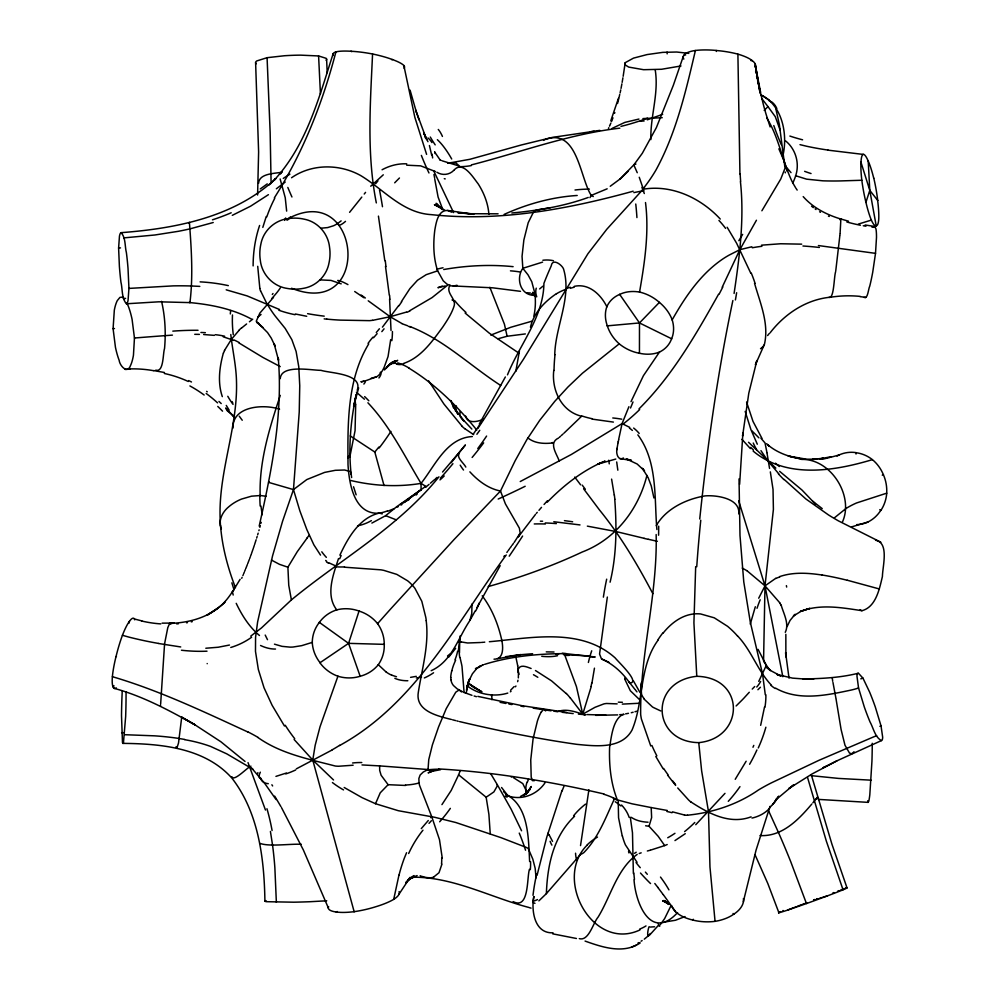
<?xml version="1.0" encoding="UTF-8"?>
<svg xmlns="http://www.w3.org/2000/svg" width="999" height="999" viewBox="0 0 999 999"><rect width="100%" height="100%" fill="white"/><g stroke="black" fill="none" stroke-linecap="round" stroke-linejoin="round"><path stroke-width="1.5" d="M271.104 183.441L270.155 132.492L267.083 57.692L284.465 55.744A42.969 6.681 -2.6 0 1 300.637 55.145L318.594 55.956L326.173 58.342A42.969 6.681 -2.6 0 1 326.111 60.302M656.892 529.557C654.17 498.314 657.929 461.813 637.849 434.852M872.239 743.268L872.239 746.203A42.969 2.36 -87.6 0 1 871.94 761.263L869.817 794.742A42.969 2.36 -87.6 0 1 868.73 801.31L868.193 802.372L818.268 799.387M553.758 370.454C551.498 389.96 561.376 411.438 581.593 416.246L563.96 433.179M639.447 353.396L639.485 322.939L619.58 294.28M307.18 537.974L297.29 551.66L287.899 567.195L288.748 585.252L291.396 599.887L261.413 627.984L250.724 636.151M421.091 490.084L421.041 483.379C404.458 455.906 390.159 426.311 367.907 402.772M118.606 248.039L119.455 236.189A42.969 5.095 85.6 0 1 121.066 232.68C125.812 237.437 124.75 246.316 126.398 252.647A42.969 5.095 85.6 0 1 128.022 268.419L128.933 288.411L128.072 300.262A42.969 5.095 85.6 0 1 126.461 303.771C121.503 298.501 122.652 289.011 120.929 282.13A42.969 5.095 85.6 0 1 119.38 266.233L118.606 248.039L120.504 247.889M739.035 478.896L739.997 535.526L743.78 581.942L750.324 622.265L762.549 673.938L765.296 694.767M538.873 900.873L546.378 893.63C547.365 865.634 553.309 836.3 574.562 816.283M763.561 661.001L764.997 585.851L773.401 509.39L773.026 489.348L770.341 471.878M490.859 773.938L497.265 784.615L497.115 786.25L493.881 791.92L486.151 797.227L458.616 774.824L460.252 770.591M656.156 534.54C657.567 595.054 640.047 654.07 640.659 714.36A50.787 50.674 -32 0 0 641.395 719.005L650.761 745.978M286.651 211.114L285.239 197.702L280.145 178.971M739.622 484.34L742.894 433.079L742.582 436.051L748.788 393.206L756.892 360.552L755.419 364.685L764.21 344.842M122.24 690.858L121.878 699.312A42.969 2.585 -88.7 0 0 121.503 715.509L122.477 742.494A42.969 2.585 -88.7 0 0 123.451 742.781L125.662 716.458A42.969 2.585 -88.7 0 0 126.036 700.262L126.074 691.758M459.802 638.199L459.465 652.959M333.391 55.507A36.588 7.505 10.5 0 1 335.751 51.923A36.588 7.505 10.5 0 1 351.061 51.261A36.588 7.505 10.5 0 1 372.565 53.996C370.317 103.559 366.583 153.858 376.323 202.909M785.838 634.303L785.876 656.942L785.614 652.647L789.01 678.109M350.649 474.313L350.986 472.677L350.137 471.491L344.58 470.005L335.339 470.304L324.613 472.402L306.793 479.57L293.469 489.597L282.555 521.303L272.54 555.931L257.617 621.902L255.569 637.3L255.482 651.348L258.329 669.442L264.048 687.799L272.09 705.244L284.465 726.023M257.592 195.017L258.616 152.01L255.607 62.675M257.767 773.501L257.854 772.627M460.064 411.675L459.827 415.534M554.745 354.57C555.456 325.861 572.265 296.753 563.399 268.569C561.238 264.248 552.322 257.979 551.211 265.946C548.638 271.703 546.166 277.497 543.918 283.391C543.543 317.033 519.592 344.593 507.48 374.862M616.907 449.675C615.983 453.608 618.244 461.238 623.501 458.004M533.079 901.548L533.953 896.615M695.679 566.62L693.918 622.839L696.778 676.298C745.891 677.397 744.63 738.161 698.751 742.632C651.66 741.995 648.925 681.268 696.778 676.298M618.206 800.499L618.556 817.744L622.227 835.938M460.164 635.926L458.304 651.448M856.018 454.033L856.118 452.634A36.563 33.004 74.8 0 0 839.185 454.92A36.563 33.004 74.8 0 0 837.05 456.068M491.82 699.687L491.883 694.755L491.383 695.791M230.319 313.948L230.632 310.514M588.911 789.722L580.531 845.591M181.731 717.032L178.509 743.044L176.835 748.251L175.999 746.815M320.517 555.094L313.886 544.867L306.805 529.507L299.85 510.839L293.469 489.597L299.238 411.938L299.75 385.726L298.763 366.733L296.116 351.473L291.845 339.635L285.19 328.434L275 315.784A113.149 110.29 -47.2 0 1 267.357 304.22M529.47 869.305C526.735 877.272 529.395 910.189 513.149 901.61M533.753 896.59C531.256 910.613 534.278 933.64 553.034 932.804M515.846 371.253L519.418 350.974M160.652 703.92L164.573 643.818L167.795 627.634L169.58 623.576L170.854 623.913M390.684 339.623L388.049 356.543L383.666 368.706M518.331 677.909L518.481 672.602L518.943 674.375M699.737 518.993C707.454 445.729 717.657 372.639 732.866 300.524M160.564 704.869L160.539 705.794M864.048 297.365C867.831 299.65 868.356 288.649 869.754 286.114A42.969 5.345 -81.8 0 0 872.739 272.128L875.511 253.359L876.498 237.425A42.969 5.345 -81.8 0 0 875.961 228.996L874.799 226.473L865.122 224.987M440.472 769.717L434.403 770.853L428.034 769.53L379.632 765.896L379.695 770.441L381.118 775.274L388.124 784.69L405.557 785.451M840.097 233.366L840.871 219.043C826.76 214.785 813.049 207.817 803.196 196.616M840.022 234.091L839.934 234.827M839.859 235.577L835.776 270.679M835.664 271.591C833.89 276.523 834.215 299.001 828.995 297.377M617.045 448.389L617.944 443.331M688.798 53.384L676.735 52.023L662.799 52.36L647.115 54.57L633.491 58.129L625.212 62.675L623.164 76.286M441.908 864.197L438.998 872.726L433.766 876.972M764.51 707.03L760.664 725.336M455.369 410.814L456.443 405.994M734.09 293.431C739.572 256.481 744.455 218.893 740.421 181.543M607.342 597.052L599.562 654.058L601.473 658.865L608.94 662.287M466.246 693.144L467.744 684.153L466.533 690.172L469.73 678.821L467.807 683.091L472.402 673.801L476.123 669.293M530.457 327.21C533.703 312.949 544.63 301.611 556.443 293.669M622.926 77.797L622.152 82.343M594.455 668.169L591.945 683.079M639.535 292.183C644.655 262.675 649.263 232.517 645.504 202.547M618.668 439.398L622.077 423.601L628.908 406.718M766.058 665.958L758.753 681.38M129.083 623.064L129.408 621.278M189.011 223.264L189.248 222.452M621.89 83.854L621.041 88.387M618.294 441.471L618.056 442.732M354.096 911.675A36.588 9.503 -12.9 0 0 375.999 906.667A36.588 9.503 -12.9 0 0 393.706 899.375L398.951 875.136M620.741 89.898L620.117 92.919M517.981 680.232L517.657 681.668M537.1 875.161L546.753 837.262L562.012 790.484M610.089 582.192C616.683 555.107 616.808 526.873 614.747 499.213M743.318 901.76L756.031 850.249L768.718 810.501A134.365 131.244 4.6 0 0 769.33 808.466M695.404 50.524C685.801 91.396 676.211 133.042 655.893 170.167A199.962 178.771 25.2 0 1 644.155 187.425M591.171 686.763L582.754 714.16L584.902 714.947M259.178 526.111C271.478 471.203 283.129 414.597 278.259 358.104L278.521 360.214L274.25 344.218L275.15 346.203L271.278 338.149L267.545 332.567L256.256 321.228L259.84 313.124L271.953 299.151M750.274 624.15L755.319 606.743M525.337 333.928L507.117 336.251L504.42 324.176L489.872 287.325M776.573 798.476L774.6 802.297L769.43 807.941M357.192 390.322C363.249 373.638 330.806 373.339 320.966 370.342C311.338 370.354 281.194 364.173 280.232 378.683M261.014 523.189L261.238 522.352M536.076 877.846L535.164 868.306L532.829 859.177L528.196 848.376L525.899 847.277L500.911 837.624L455.806 822.514L434.665 817.282L398.301 810.701L375.512 803.72L380.232 792.819L388.124 784.69M782.741 156.368C788.074 134.865 782.554 105.07 760.676 94.755M260.314 525.686L259.852 527.347M262.812 227.397L266.246 216.496M769.667 807.442L769.979 806.393M335.889 51.96C322.527 103.297 302.847 152.959 274.35 197.839M258.891 530.669L259.141 529.845M792.831 182.917A42.907 32.78 -54.4 0 0 795.679 175.724C799.812 163.399 795.766 149.201 785.701 140.996M618.418 98.352L610.801 120.792M338.499 558.566C333.429 574.375 325.087 595.029 336.825 609.977M258.167 533.154L257.667 534.802M349.787 457.155L355.07 430.656L355.694 404.42M656.243 525.661C665.983 508.641 686.35 499.013 705.069 495.891C716.395 494.93 740.534 498.351 738.723 513.911M113.337 687.524L113.911 685.626M358.641 387.887L353.621 406.655L356.256 394.393C350.686 420.217 348.339 446.928 351.024 473.251M257.168 536.451L256.656 538.099M333.129 53.746C318.931 97.69 306.556 145.017 274.475 179.82L275.637 178.696C234.315 217.233 175.624 228.559 121.066 232.667M285.652 217.944L284.678 220.404M256.131 539.747L254.545 544.68M865.908 202.397L869.792 190.372L868.206 160.939M360.214 676.41L348.576 643.356L359.091 610.913M787.1 626.61L790.034 620.454L795.129 614.31L793.443 615.971L800.923 611.351L809.827 608.354L800.486 611.413C820.179 603.746 841.732 607.642 861.962 610.701C875.973 607.055 879.495 588.773 882.417 576.473C882.504 566.658 889.46 542.619 875.549 540.247M280.269 395.392C269.618 427.759 259.103 461.076 260.152 495.541L266.084 496.203M254.27 545.491L253.446 547.952M614.585 113.299L614.835 112.55M649.138 926.685C648.114 928.183 646.191 938.998 649.675 934.839A62 9.753 89.1 0 0 650.249 933.516M253.159 548.776L251.436 553.708M683.328 56.256L673.326 85.34L656.38 127.585L642.32 153.284L633.828 164.922L637.25 172.715M646.927 475.387C638.486 509.465 615.584 539.298 582.23 552.01C551.96 566.196 520.404 577.547 488.224 586.575M518.431 668.818C520.716 663.923 527.447 667.182 531.106 668.493M223.351 353.097C219.48 367.132 217.482 382.53 222.315 396.615M251.136 554.532L250.537 556.181M231.918 776.772C233.978 782.117 247.827 766.857 250.961 766.158M337.962 676.111L320.03 726.748L315.172 745.279L312.762 760.064L354.133 911.637M250.237 557.005L249.625 558.666M527.435 781.955L528.446 779.445M249.313 559.49L247.727 563.636M612.961 117.832L612.087 120.092M247.402 564.472L245.729 568.681M519.755 533.741L514.198 542.395M469.93 620.342L471.765 613.498L472.003 604.058M458.616 774.824L451.236 790.396L441.933 804.632M450 285.115C445.117 293.144 456.78 298.651 454.021 306.281C451.573 313.848 447.09 320.542 442.719 327.11C432.192 341.346 421.091 357.542 403.546 363.449M631.006 401.66L643.418 375.699L659.602 351.86M245.379 569.53L244.68 571.241M611.475 121.616L611.788 120.854M470.104 620.029L475.324 610.751M279.645 174.188L281.268 173.314M244.33 572.102L243.606 573.838M242.857 575.599L243.232 574.712M455.631 660.127L454.345 663.149A48.939 48.676 -5.2 0 0 451.835 670.791M753.783 745.391L752.984 747.264M241.721 578.284L242.108 577.372M610.839 123.127L610.177 124.65M339.872 555.194C347.802 538.161 359.053 518.181 378.609 513.249A78.759 54.121 86.3 0 0 387.35 510.914M614.323 799.05C605.694 817.607 598.351 837.736 583.816 852.634A50.737 28.459 43.2 0 1 579.67 854.819M587.424 844.867C552.659 878.483 592.857 952.035 639.959 929.932M406.581 852.709L404.295 858.241A142.62 122.515 -59.1 0 0 399.013 875.149M842.482 521.89C854.257 495.779 830.619 458.491 801.535 459.428M609.502 126.174L609.84 125.412M671.028 905.631L664.635 918.593L660.052 924.974M758.703 598.214L764.997 585.851L775.761 578.309M667.195 844.542L664.697 845.579L658.191 836.313L649.025 826.248L651.635 817.582L651.186 807.567L632.18 803.833L614.472 799.125M608.428 128.471L608.791 127.697M649.025 826.248L645.616 825.786M507.117 336.251L498.051 338.761M224.463 350.474L231.406 339.323L238.936 330.469M722.227 287.163L739.847 249.688L756.443 220.23M839.947 219.792L840.821 218.968M505.357 376.973L479.245 424.138M718.531 294.305C695.816 334.84 672.24 375.874 639.01 408.878M854.02 751.748L852.022 753.708L849.537 753.134L844.979 745.217L841.096 729.507L836.113 699.387M477.047 607.529L500.187 565.646M746.141 761.238L735.227 779.307M431.168 670.704C451.685 661.513 457.979 638.361 469.53 621.041M761.887 210.777L780.781 178.996L785.027 168.207L779.37 124.688L775.986 109.403M515.934 685.988L515.459 686.788M625.212 62.675L625.274 64.947L628.671 67.083L643.618 69.705L661.6 69.268L680.993 65.959M644.505 187.675L606.793 229.27L587.961 253.684L523.414 359.315L477.872 428.446M672.102 319.98C684.914 297.402 699.862 275.05 721.44 259.927A131.905 105.532 51.1 0 1 729.282 255.032L739.847 249.688L751.897 246.765M589.947 197.652L591.233 195.417L607.167 188.811M459.278 642.295L460.964 641.97M399.175 893.955L410.202 877.284L405.694 882.791L414.011 875.586L407.829 880.269L412.137 877.671M489.36 641.72C530.881 638.086 580.869 627.11 615.147 657.904C618.393 662.012 640.796 682.866 629.745 682.979C622.764 673.051 613.186 663.935 601.698 659.065M619.305 343.768L582.392 373.264L567.956 387L554.782 401.336L539.722 420.317L527.022 439.348L515.134 460.789L500.487 491.008L453.971 539.647L390.909 608.678A72.378 1.586 -47.9 0 0 382.767 617.807L377.497 623.738M641.47 682.829L641.932 682.117M541.146 712.175L543.743 709.327L545.679 710.913M764.198 110.377L767.981 106.618L761.8 98.564M240.122 579.308C233.529 589.934 227.472 601.348 217.045 608.816C190.846 625.386 224.775 604.682 225.299 601.56M657.904 640.384C638.811 666.808 644.13 701.211 632.042 730.044C621.465 749.487 595.192 746.103 576.81 744.342C537.362 738.748 498.251 730.706 459.478 721.565M482.592 420.204L483.279 419.118M480.457 423.514L481.168 422.402M526.785 793.468L531.318 786.5L526.398 793.681M401.423 301.598L409.89 288.624L417.52 280.232L426.223 274.663L437.649 270.854L443.256 280.831L446.978 284.128L450.886 285.851L492.657 287.812L520.491 291.333M775.187 801.51L778.721 796.178L772.664 804.545M478.971 425.774L477.435 428.072M380.594 372.127L380.144 372.777M455.619 648.363L448.676 657.192M476.648 429.233L473.339 434.016M506.231 554.957C456.955 622.502 415.921 703.696 339.598 745.529M350.786 480.507C373.826 485.951 397.639 487.262 421.041 483.379C435.015 465.821 446.503 437.974 472.327 436.538M368.718 343.906C346.99 379.595 347.677 424.125 348.014 464.735C349.113 483.429 354.008 514.26 378.609 513.249M873.601 227.36L874.575 226.461M692.694 920.116L693.294 919.28M503.871 556.58L504.47 555.756M398.701 305.557L382.43 327.148M506.868 552.435L507.48 551.585M508.104 550.724L509.365 548.988M510.014 548.101L511.338 546.278M512.025 545.342L513.461 543.394M465.172 445.079L451.211 462.699M361.813 197.078L349.6 212.325M378.846 447.065L374.812 452.035L384.041 485.564M465.322 445.204L442.569 472.028M364.223 194.031L365.559 192.37M526.51 793.706L530.244 789.06L523.876 795.454M658.279 925.499L650.749 933.84L644.293 939.16M421.291 828.621L428.284 820.504M663.049 633.191C670.704 623.601 681.318 615.247 693.893 613.935A24.451 17.532 2.8 0 1 700.649 613.96L714.273 617.819L727.572 626.311A110.09 81.069 1.5 0 1 737.462 635.938M770.004 332.967C784.752 313.748 806.48 299.275 831.006 297.153A110.702 104.058 -12 0 1 860.127 296.391M724.987 793.356L695.754 824.724M535.514 514.385L518.256 536.95L520.242 533.454L519.38 528.171L505.419 503.896L500.487 491.008C488.324 488.648 478.059 480.819 469.88 471.853M785.276 632.33C789.497 623.676 783.528 613.573 781.168 605.132M812.861 802.796L817.607 797.165L816.707 797.764M536.376 513.349L537.25 512.325M544.93 782.966C536.338 795.491 519.98 801.21 505.906 795.029M811.8 804.058C798.613 819.617 782.142 836.85 760.014 835.564M815.958 799.138L816.508 798.501M538.961 510.302L541.52 507.342M373.501 337.774L377.123 333.654M370.741 186.201L383.279 174.813M628.121 171.304L619.992 179.158L634.015 164.66L635.926 164.048M273.489 297.44L272.59 298.439M544.055 504.47L547.415 500.761M579.919 855.119L546.378 893.63M749.287 692.257L744.118 697.914A103.684 16.971 -54.7 0 1 742.232 699.887L736.113 705.981M438.948 476.81C398.114 527.584 340.809 559.128 291.396 599.887M430.819 817.706L431.743 816.683L419.58 785.451A67.395 27.835 42.1 0 1 419.043 783.116L418.868 778.496L420.142 775.024L423.264 772.027L428.034 769.53L428.758 759.615L432.367 744.992L438.549 726.985L446.228 708.653L455.769 692.195L459.103 689.972L461.463 691.87M384.478 369.955L390.359 363.586L386.176 368.032L392.457 362.1L387.887 366.146L394.792 360.951L389.76 364.435L397.689 360.377L389.985 363.873M754.707 686.525L752.235 689.085M539.635 288.936L542.932 286.164M288.299 218.606C274.825 220.13 263.299 230.719 260.876 244.106A42.969 42.47 87.5 0 0 260.314 260.289C261.775 274.425 273.164 286.438 287.262 288.436A42.969 42.47 87.5 0 0 303.284 288.361C316.084 286.326 326.598 275.886 328.958 263.174A42.969 42.47 87.5 0 0 329.52 246.978C328.059 233.529 317.719 221.741 304.308 219.206A42.969 42.47 87.5 0 0 288.299 218.619M834.477 517.782L845.928 508.541A510.826 134.303 19.7 0 1 856.53 502.972L886.7 493.181A36.563 33.004 74.8 0 0 883.366 474.637A36.563 33.004 74.8 0 0 872.389 459.615A36.563 33.004 74.8 0 0 856.118 452.722M607.192 325.861L639.485 322.939L659.477 302.297M510.614 690.197L514.123 686.613M547.252 502.197C562.537 486.488 579.895 472.564 599.85 463.274L597.639 464.185L615.796 459.053M269.068 184.965L275.637 178.696M447.377 285.352L432.08 297.59L409.54 310.826M761.937 347.602L763.411 346.079A27.772 15.297 31.6 0 0 764.422 344.393C769.267 323.676 760.102 302.897 754.532 283.241M437.025 477.41L435.514 478.796M523.876 795.554L527.085 792.644L520.516 796.465M677.597 912.574C651.048 941.37 635.601 903.683 634.028 879.807M563.011 434.028L561.176 435.689M777.359 798.563L793.693 784.889L788.935 788.473L812.237 773.863L836.962 760.813L881.405 740.609A42.969 6.256 70.5 0 0 882.666 737.2L881.031 725.898L875.286 706.942A42.969 6.256 70.5 0 0 869.592 692.032L862.949 678.121L858.453 673.251A42.969 6.256 70.5 0 0 856.955 676.048L858.553 687.986L864.297 706.942A42.969 6.256 70.5 0 0 869.992 721.852C873.426 727.971 874.924 737.112 881.405 740.609M559.415 437.275L560.289 436.488M558.578 438.024C548.101 442.819 556.83 453.846 559.303 461.213M434.765 479.458L430.419 483.204M371.878 523.076L385.639 515.671L396.566 506.818L425.499 486.501M481.893 665.521L482.804 664.747M241.696 327.934L246.603 323.963M429.033 484.39L425.711 487.2M341.121 220.891L337.6 223.514A383.916 52.772 -66.7 0 1 333.516 225.762L327.672 227.585L320.829 228.222M481.431 665.896L476.735 668.568A14.361 7.705 66.4 0 1 475.949 668.606M761.5 347.977L760.526 348.726M249.425 321.765L252.71 319.193M276.361 188.786L285.214 182.055M453.846 170.33C462.599 159.927 472.964 177.235 478.171 183.853C483.991 192.982 488.099 203.409 488.886 214.273M417.107 494.193L415.934 495.079M453.671 170.467C449.225 175.012 442.232 175.649 436.888 172.253M685.264 833.69L674.962 840.584M286.975 219.256C361.213 177.997 373.414 320.567 291.571 288.261M610.239 186.264L620.491 178.671M534.328 780.694L532.442 780.631L531.193 777.085L530.744 759.964L533.079 738.835L537.425 720.991A42.907 7.755 -81.6 0 1 541.146 712.175M268.419 194.68L250.574 206.194L232.292 215.334M768.668 100.424L771.303 101.786M384.415 644.355L348.576 643.356L319.93 662.787A36.588 34.453 24.5 0 0 337.924 676.236A36.588 34.453 24.5 0 0 360.152 676.261A36.588 34.453 24.5 0 0 378.309 664.685A36.588 34.453 24.5 0 0 384.24 644.355A36.588 34.453 24.5 0 0 377.61 623.663A36.588 34.453 24.5 0 0 359.041 611.063A36.588 34.453 24.5 0 0 336.788 609.852A36.588 34.453 24.5 0 0 319.38 622.402A36.588 34.453 24.5 0 0 312.262 642.332A36.588 34.453 24.5 0 0 320.067 662.687M511.038 691.345L510.327 691.808M400.424 504.158L409.091 499.587M217.045 608.816C203.434 619.005 186.388 622.827 169.668 623.476L174.251 623.051L162.1 623.151M291.546 177.747C311.788 163.686 339.385 163.699 360.639 175.537C383.653 189.348 402.447 213.012 431.343 214.635C499.388 221.928 567.732 209.253 633.166 191.209M612.15 128.371L624.787 122.415L638.96 119.056M641.058 941.208L642.132 940.571M402.023 504.47L400.961 505.082M332.143 749.974L296.328 768.855M585.077 941.083C602.534 947.289 623.451 954.307 640.259 942.894M543.531 140.372L544.83 139.71M398.339 506.543L397.302 507.092M685.027 916.558L675.486 920.254L664.697 922.015M126.461 303.771L158.841 301.81L189.935 302.61C193.232 276.386 191.396 248.589 189.41 222.502M475.449 668.618L476.71 667.969M814.148 899.587L814.472 899.637M478.034 667.295L479.408 666.595M836.962 760.813L822.864 767.856L825.586 766.52M638.861 703.284L622.302 704.108M520.229 481.543L571.353 454.47L622.077 423.601L629.72 427.385M637.162 854.407C616.758 869.13 610.876 896.403 598.089 917.119C593.106 922.889 588.786 941.433 579.295 938.648M490.784 335.102L510.764 327.285L532.317 321.091M394.243 508.603L387.45 511.351M882.267 475.149L883.428 474.612M457.005 285.252L453.271 286.126M504.12 214.423C527.122 203.971 551.923 197.065 577.197 195.479M545.479 139.398C577.547 127.797 579.82 177.672 591.233 195.417L593.281 196.553M631.543 947.139L636.026 945.191M336.151 912.025L337.312 911.538M116.433 656.443L115.996 656.63A36.588 6.793 -74.8 0 0 112.363 676.785A36.588 6.793 -74.8 0 0 113.386 687.362A36.588 6.793 -74.8 0 0 116.259 687.861M417.145 875.574L409.053 878.883L413.848 877.297M597.639 464.185L605.169 461.126L601.173 462.749M507.792 693.081C494.305 697.227 478.071 694.617 466.983 685.664M664.697 845.579L650.674 850.087M788.111 909.889L794.03 907.579M794.729 907.304L796.503 906.605M797.589 906.193L799.038 905.618M799.762 905.344L801.623 904.619M802.759 904.17L804.32 903.571M805.506 903.096L806.73 902.621M482.917 419.405C477.534 421.778 467.432 424.013 465.634 416.108M639.223 853.521L641.171 852.834M557.38 711.763C565.671 708.303 574.712 711.613 582.754 714.16L595.042 707.292L603.846 703.92A23.139 20.217 -34.4 0 1 606.518 703.483L617.145 703.883M431.356 771.615L428.121 772.839L433.628 770.816M442.257 286.076L437.937 287.687L445.179 285.964M647.29 119.818L662.699 114.311M494.006 659.178C504.632 659.477 503.134 645.379 501.373 638.461C497.802 623.226 491.695 608.316 482.192 595.804M816.57 898.875L817.219 898.638M832.891 892.906L833.878 892.544M837.749 891.12L839.185 890.596M840.609 890.084L842.032 889.56M842.507 889.385L844.867 888.523M845.803 888.186L846.74 887.836A36.588 0.962 -19.9 0 0 846.578 887.899A36.588 0.962 -19.9 0 0 845.641 888.086M406.468 312.088L390.172 316.72L372.565 320.354M566.171 288.586L570.292 287.237M879.882 726.31L881.031 725.898M779.57 576.635C793.206 571.903 808.029 572.902 822.065 575.037M876.635 735.776L875.161 736.3A57.705 32.88 -25.3 0 0 873.638 736.875L819.068 760.264L771.403 782.854A134.515 93.569 -26.9 0 0 758.478 789.959C737.612 804.482 712.649 812.724 687.462 815.196M862.949 678.121L862.374 678.321A51.948 47.165 -38 0 1 860.788 678.858M858.553 687.986L857.991 688.186A50.062 33.317 -11.9 0 1 849.4 690.434C825.374 695.504 798.288 701.061 775.661 688.199M851.535 526.91L867.894 522.015A36.563 33.004 74.8 0 0 880.768 510.339M286.413 773.026L275.936 776.385M312.4 642.345L301.748 645.641L293.094 647.027A286.139 90.884 56.2 0 1 289.997 647.127L282.043 646.353L274.463 644.168M482.367 665.134L483.504 664.735M479.695 666.021L480.531 665.746M588.224 197.452C563.711 206.381 537.737 210.577 511.838 212.987M484.602 664.36C510.926 656.143 538.786 653.658 566.246 653.608M260.227 843.468C269.618 846.79 289.248 843.768 301.273 844.267M213.224 222.515L190.185 228.808A342.158 335.839 -42.2 0 1 178.446 231.293L154.882 234.99L123.851 237.887M534.977 903.333L533.129 902.572M858.378 224.076L871.39 220.092M813.611 899.999L815.059 899.562M816.595 899.112L818.218 898.625M819.767 898.163L821.69 897.589M822.726 897.277L827.397 895.878M636.813 711.213L634.977 711.75M390.097 363.873L395.517 362.837L391.933 363.274L394.031 363.411M189.935 302.61L189.96 302.597C211.189 304.583 232.655 308.866 251.548 319.131M269.255 481.98L268.644 482.392L293.469 489.597M447.602 163.299L469.967 159.278L521.503 144.93L552.372 137.4L594.143 131.256M647.352 850.998L650.199 850.224M839.21 454.97L831.081 457.155M872.352 459.665C834.065 471.116 786.613 478.996 753.146 451.086M266.034 900.599L265.122 900.898A42.969 2.235 -1.6 0 0 266.533 901.697L293.756 902.197A42.969 2.235 -1.6 0 0 309.927 901.722L326.735 900.786M858.178 673.276C840.221 677.772 821.478 678.646 803.021 678.97L813.91 678.883M829.719 457.505L822.839 459.153M633.129 712.25L631.281 712.712M229.47 645.042L218.194 647.24L205.819 648.239M365.534 380.806L376.024 376.998L371.228 378.234M361.238 381.83L363.736 381.231M365.035 380.931L364.26 381.106M558.841 653.858L555.756 654.457M191.296 621.89L192.258 621.665M416.296 676.36L410.577 677.347M619.842 128.147C568.856 134.116 520.816 152.198 471.416 164.897M497.527 658.741L520.629 654.607L505.606 656.693M830.943 456.693L819.18 459.115L823.438 458.216L812.474 459.415L816.845 459.203L806.518 459.203L788.186 456.043L801.235 458.953C789.173 456.955 777.147 452.772 767.731 444.767L769.193 446.078L766.583 443.681M751.098 816.845C729.819 824.849 708.753 813.561 691.108 802.06M628.471 713.323L625.611 713.86M267.083 57.692L256.78 60.939A42.969 6.681 -2.6 0 0 256.031 63.486L256.331 63.749M443.731 269.53C466.57 265.509 490.01 264.335 513.111 266.658M542.594 262.113L522.827 268.294C515.809 278.009 520.004 295.192 534.078 295.329L531.505 293.968L535.352 296.278M530.432 293.019L526.673 292.744M534.977 295.617L532.579 292.32L535.764 296.79L531.793 281.768L528.034 274.862L522.827 268.294L522.052 256.331L523.863 239.985L528.196 222.752L533.441 212.113L536.351 210.065L550.249 207.767M186.538 622.802L187.487 622.652M574.213 286.376C588.911 282.967 600.973 294.68 606.917 306.88M589.872 131.843L599.8 130.37M623.888 714.51L619.717 714.685M412.25 877.209C452.947 876.66 490.472 897.414 529.07 907.504M761.5 245.167L780.681 243.756L801.685 244.156M450.686 162.662L455.969 163.062L459.59 166.159L442.095 160.802M406.693 165.185L420.654 165.859L435.427 171.553M552.31 442.994C543.968 443.906 534.665 443.469 527.884 437.937M353.134 765.222L338.611 766.245A25.4 17.495 8.8 0 1 335.264 766.021C308.716 759.09 280.744 753.733 257.942 737.499M654.607 926.772L650.249 927.06M642.919 118.581L662.225 117.695M282.33 172.153C274.8 173.601 259.128 173.239 258.579 183.329M484.765 642.157L483.791 642.245M482.854 642.32L481.468 642.444M617.694 714.897L595.679 715.346M518.456 654.907L532.604 653.721M126.935 303.022L128.371 306.381A42.969 12.213 85.3 0 1 132.093 319.38L134.453 338.012L133.454 355.169A42.969 12.213 85.3 0 1 130.607 365.297C127.635 374.438 119.83 366.034 119.156 360.302A42.969 12.213 85.3 0 1 115.447 347.302L113.087 328.671L114.323 310.165A42.969 12.213 85.3 0 1 117.32 300.574L119.955 297.377L123.089 297.153M113.087 328.671L114.473 328.559M134.453 338.012L138.674 337.674A96.678 2.61 -4.2 0 1 165.21 335.639L172.427 335.127M125.137 369.468L130.095 369.106M480.581 642.507L467.619 642.994L460.564 641.833M128.933 288.411L173.214 285.876A255.494 181.531 2.5 0 1 191.446 285.989L199.8 286.388M123.689 298.551L125.574 298.401M178.396 623.763L176.673 623.875M391.596 59.628L392.595 59.578M320.067 279.882L331.006 280.419L341.208 283.853M877.621 200.324A36.588 6.331 79.7 0 1 878.758 218.943A36.588 6.331 79.7 0 1 876.21 225.824A36.588 6.331 79.7 0 1 871.403 220.217A36.588 6.331 79.7 0 1 865.933 202.347A36.588 6.331 79.7 0 1 861.825 180.257L840.746 180.919A127.797 37.825 -8 0 1 822.801 180.819L806.605 179.158L795.566 175.712M498.089 213.811L471.153 213.724L457.817 212.662L473.851 214.323L447.639 210.452C437.949 210.077 436.176 222.665 434.84 229.895C433.079 243.506 433.329 257.717 437.649 270.854M750.948 60.614L752.334 60.602M438.798 768.93C494.33 772.09 549.762 781.368 603.908 793.955M194.743 334.315L199.413 334.378M546.266 651.872L554.033 652.01M662.886 901.135L665.471 901.148L662.749 901.011L666.832 901.947L662.849 900.848L668.031 903.783L663.811 900.449L668.918 904.482M540.359 521.191L542.594 521.228M260.152 495.541L251.511 496.178L241.471 499.088A43.157 31.269 -3.8 0 0 228.746 506.818C222.415 511.9 217.819 520.866 221.378 528.821M121.603 732.692L123.239 732.729M124.663 734.702L154.583 735.838A203.521 142.82 4.7 0 1 179.271 738.498M122.889 743.381C161.139 743.718 204.907 747.801 231.98 778.209C258.741 812.786 264.223 858.653 264.91 901.098M362 764.934L379.632 765.896M587.287 714.572L605.881 715.159M563.498 654.67L586.563 655.794L593.98 657.242M258.516 322.977L257.205 322.714M871.078 780.169L838.586 778.421L810.926 775.624M203.634 334.528L214.31 335.364M553.808 521.74L580.007 524.925M803.808 678.97L792.494 678.121L777.047 674.5L780.956 676.061L771.166 670.866L766.57 667.344L770.454 670.604L766.533 666.108M562.212 653.259L595.342 656.992M586.001 714.784L578.409 714.135M344.493 567.207L381.006 569.842A115.459 70.617 49.2 0 1 383.916 570.404L396.79 574.375L407.642 580.819A25.35 15.26 48.5 0 1 412.212 585.102A25.637 15.522 48.5 0 1 414.947 588.361L421.815 601.286L425.774 617.295A117.62 76.861 45.4 0 1 426.298 620.729M619.904 458.628L631.48 460.427L626.236 458.878L637.162 464.011L644.53 470.879L642.345 468.306L648.164 477.684L651.286 485.989L653.92 497.964M326.81 319.156L324.163 318.868M863.286 154.42L828.034 150.162M818.418 245.554L875.511 253.359M573.189 713.598L562.375 712.324M860.089 296.628L865.983 297.415M180.719 646.952L158.541 643.493M507.205 795.042C529.183 807.429 528.359 839.622 529.632 861.538M452.035 299.937L453.933 300.824M684.527 815.034L672.464 811.85M613.398 422.09L592.17 419.118M537.425 209.99L538.523 210.277M553.933 711.201L556.78 711.588M566.683 712.462L521.815 705.656L477.872 696.39M551.061 710.801L545.217 709.964M871.94 227.123L872.764 227.235M542.245 709.527L533.204 708.154M153.746 370.579L164.448 372.502M552.709 933.84L576.423 938.486M861.962 610.701L859.977 609.865M179.271 738.536L184.827 739.46M447.639 210.452L451.898 212.225M865.983 226.211L863.273 225.749M520.991 706.168L524.05 706.68M587.35 526.136L615.958 531.53L644.193 538.336M233.217 591.233L232.854 591.208A33.954 3.584 46.3 0 0 232.405 591.745M684.203 54.745L685.664 55.007M651.186 807.567L667.307 810.476M459.39 453.271C455.769 457.192 463.886 463.136 465.821 467.07M508.903 704.033L511.9 704.582M306.705 316.283L295.379 313.986M505.931 703.471L500.099 702.322M226.199 289.822L247.165 295.916L279.558 309.54M657.367 541.296L648.251 539.273M223.202 336.8L233.816 340.384M141.821 620.916L134.303 618.955M396.491 676.723L391.908 675.224M847.277 580.232L879.332 588.96M287.899 567.195L279.47 564.335L271.466 560.089M458.179 721.241L456.905 720.928M799.999 144.655L806.668 146.254A193.132 119.306 5.8 0 0 828.046 150.075M455.656 720.604L452.584 719.804M451.398 719.48C437.687 716.008 415.209 711.051 418.306 692.407C422.003 668.681 429.22 644.979 426.198 620.704M116.034 656.605A36.588 6.793 -74.8 0 1 122.427 635.302L129.046 637.137A171.353 65.147 19.6 0 0 158.491 643.418M112.412 676.698C159.303 690.459 203.634 711.688 247.939 732.03M279.545 409.178C264.011 403.958 232.255 405.744 232.954 428.121M840.584 218.893L848.576 221.229M474.138 696.003L476.411 696.678M114.211 688.361C142.907 696.191 169.318 710.451 195.142 724.887L182.08 717.394L195.142 724.887M421.94 876.398L425.349 877.309A26.286 14.148 41.4 0 0 429.195 877.734M529.57 907.666L531.056 908.141M407.367 325.674L403.284 324.176A32.38 4.158 36.4 0 1 402.085 323.676M396.116 519.792L385.689 515.696M471.953 695.316L464.21 692.507M510.976 776.76L511.825 777.047M335.789 565.958L328.833 562.799M660.764 710.963L653.184 707.392A118.881 38.861 77.9 0 1 652.247 706.755L643.943 698.95M409.827 326.523C443.806 339.56 470.529 366.046 500.724 385.477M420.129 875.748L421.041 876.086M396.715 363.836L394.917 363.049M189.86 302.597L189.523 301.873M375.512 803.72L362.113 797.664L344.18 787.487M513.449 777.659L522.789 783.603L526.96 792.182M828.421 216.109L829.282 216.458M441.121 160.402L440.172 160.002M382.23 513.898L380.07 513.274A29.221 11.076 -47.3 0 0 378.621 513.224M880.831 542.207L838.361 520.841A258.654 211.426 49.3 0 1 828.471 514.922L805.856 498.951L784.103 479.395M462.549 691.783L457.092 688.786L453.446 685.514A11.389 11.201 68.4 0 1 450.936 679.72M188.624 380.582L191.483 381.98M280.232 366.608L262.912 357.442L238.848 342.869M401.973 323.576L390.172 316.72L368.231 300.799M639.485 322.939L671.765 338.836M442.382 208.641L434.415 204.645L444.667 210.065M350.262 435.926L374.812 452.035M733.041 913.486L734.178 914.06M535.476 670.541L551.535 680.856L566.246 693.581M742.22 568.131L743.256 568.668A62.862 25.687 7.1 0 1 747.314 570.966M760.926 438.211L765.022 442.944L766.97 452.647M482.017 691.82L473.826 687.524L468.094 683.166M122.39 297.215L124.413 298.901M252.884 769.193L226.848 753.895L210.614 746.44A108.916 75.649 4.8 0 0 184.765 739.697M350.974 51.211L351.71 51.623M819.605 211.776L820.491 212.287M473.626 434.627L465.297 428.996M409.028 368.219C435.352 384.228 457.505 406.256 476.798 430.082M519.28 353.384L489.31 333.179L465.134 313.062M194.43 724.475L220.891 741.77L245.042 761.463M426.123 486.563L421.041 483.379M747.277 570.978L764.997 585.851L779.819 602.834M354.707 291.508L363.948 297.752M234.515 416.708L227.273 410.789A38.961 20.554 -44.2 0 1 225.811 407.904M815.122 208.903L816.021 209.528M639.897 699.987L630.319 690.721L625.024 679.645M319.243 622.302L348.576 643.356M206.618 391.346L207.268 391.82M385.789 671.703L378.196 664.61M356.418 392.207L364.423 399.225M813.336 207.605L811.55 206.219M812.549 501.098L822.239 508.628M769.23 100.137L762.587 95.879A25.1 18.157 -13.6 0 0 760.776 95.305M326.648 561.276L325.674 560.464M259.478 635.501C249.226 626.935 241.92 615.309 236.214 603.334M879.807 509.615L880.856 510.464A36.563 33.004 74.8 0 0 886.75 493.194M256.593 322.215L262.899 327.422M763.673 661.388L768.431 668.356M333.541 779.969L312.762 760.064L294.118 739.485M779.67 471.353L801.997 490.047L815.434 504.108M468.219 683.266L481.243 691.608L468.494 683.453M775.823 468.081L748.513 442.27M791.008 172.615L785.526 166.246M771.453 685.239C757.567 670.704 751.51 650.474 737.537 635.901M218.943 401.423L221.216 403.559M503.583 791.633L508.141 796.016L501.573 787.499M767.981 106.618L775.286 116.683L780.082 129.982M750.386 448.588L741.907 439.31M462.038 426.161L443.931 404.021L428.683 380.894M442.332 209.378L436.113 203.297L442.082 209.49M434.777 152.16L440.234 160.165M471.853 429.095L460.302 416.695L463.761 420.929L454.021 407.355L457.992 414.248L450.512 400.512M720.254 219.043C701.011 198.214 672.09 184.403 643.368 189.198L639.248 177.26M226.373 408.716L234.153 416.958M425.137 137.4L426.798 139.585M778.733 473.751L767.831 460.926L760.963 450.649M251.673 768.119L264.498 783.116L276.074 799.55M645.391 872.102L647.315 874.3M570.329 697.939L582.754 714.16L576.423 686.575L564.323 653.92M623.676 714.16C612.999 718.393 611.376 736.85 609.602 747.402C608.978 764.922 610.751 783.129 617.195 799.5M155.757 370.154C163.873 372.789 162.812 353.434 164.548 348.501C165.959 332.767 165.147 316.758 161.576 301.348M636.962 691.87L635.376 689.909M677.734 787.974L688.536 799.924A27.135 14.835 51.9 0 0 691.071 802.197M675.674 785.414L667.569 775.099M634.777 689.16L628.97 681.88M860.951 162.188L869.792 190.372L877.659 200.362M654.807 883.491L657.879 887.437M637.05 862.299L625.424 844.892A72.04 54.52 22.8 0 1 622.402 835.938M574.725 477.085L580.606 484.815M784.764 165.21L785.401 166.084M583.603 488.798L599.45 509.927C620.416 535.676 637.449 564.36 652.859 593.706M663.361 894.729L675.561 911.65M727.135 227.248L736.65 243.306L750.761 273.152M234.253 417.52L232.268 414.735M868.106 802.322L867.706 800.761M797.165 190.085L795.866 188.124M761.987 438.411L753.009 421.416L746.578 402.06M663.149 768.805L655.794 756.468M229.158 410.139L226.261 405.419M795.429 187.437L792.856 183.029M633.553 681.118L640.084 692.644M274.663 796.128L275.974 798.276M766.708 117.894C779.133 137.687 782.279 161.451 792.432 182.243M549.025 834.615L552.547 841.395M276.623 799.337L280.981 806.717M497.265 784.615L511.201 809.327L521.553 830.768M281.581 807.766L303.396 850.062L328.409 908.079M267.195 304.308L260.602 290.871M832.242 677.846L832.691 681.206M757.304 444.205L750.898 429.533L745.167 411.426M442.769 209.603L438.086 197.028L434.765 179.233M427.947 141.696L423.726 133.154L425.749 137.288L415.696 110.102L419.031 119.868M433.603 170.667L453.583 212.6M758.066 649.375L766.071 664.822A18.569 7.205 -29.2 0 1 766.008 665.983M755.119 854.919L767.819 883.516L778.87 912.661M768.755 811.163L778.421 832.392A368.206 143.968 70.7 0 1 790.883 862.075L806.455 903.546M778.87 148.826L784.078 160.951L787.224 171.441M613.249 797.776L613.448 798.176A21.141 6.768 -57.6 0 0 614.46 799.138M431.743 816.683L439.485 839.672L442.245 858.029M426.598 154.37L414.86 117.358L403.871 65.609M235.464 587.687C227.772 567.782 222.19 546.928 220.529 525.599M843.044 889.797L826.335 841.096L807.567 777.547M356.144 494.842L353.546 486.763M847.027 887.899L831.905 844.105L811.313 774.824M770.142 126.948L766.058 114.186A188.099 94.455 71.5 0 1 763.248 104.083L757.579 80.532M451.148 400.849L453.496 407.867M429.42 145.529L431.63 154.895M231.868 582.842L234.066 589.922M716.383 51.461L716.071 50.437A36.588 10.215 6.9 0 0 695.304 50.487A36.588 10.215 6.9 0 0 684.377 54.783A36.588 10.215 6.9 0 0 683.816 59.103M248.027 762.612L265.472 810.039M738.711 500.849L764.997 585.851L782.829 676.71M410.077 90.135L416.333 111.988M630.319 817.319L632.479 832.779L633.366 873.501M515.834 656.917L517.732 665.858M259.827 288.311L257.717 266.321M233.179 595.042L232.505 591.97M769.555 468.419L767.02 453.121M757.242 79.046L756.58 76.074M624.85 678.908L624.687 678.171M755.606 71.603L755.931 73.089M832.954 682.429L835.976 698.526M486.151 797.227L488.898 814.347L490.247 833.89M460.039 657.517L461.563 664.185A124.001 82.243 -8.6 0 1 462.013 666.508L464.098 692.544M760.576 92.145L755.394 65.659L760.102 93.119L755.232 64.036M869.792 190.372L876.235 225.999M611.6 479.108L614.248 494.967M270.417 831.43L272.515 844.867A246.466 153.334 -89.2 0 1 274.862 867.694L276.361 902.272M262.188 514.747L260.939 506.006M378.434 216.109L384.802 260.677M350.936 472.49L351.636 477.547M608.753 460.214L609.253 463.873M230.794 334.515C232.517 350.287 236.226 365.859 236.501 381.78C237.799 428.796 217.72 473.651 220.242 520.791A327.734 226.174 -1.7 0 0 220.467 525.611M385.489 266.321L389.273 294.98M450.974 679.707L450.849 677.447M715.047 921.278L709.964 866.92L708.503 811.762L701.635 770.853L698.751 742.632M650.861 139.61C650.199 116.221 659.065 93.481 655.194 69.755M667.045 52.085L667.17 53.846M320.442 93.931L318.594 55.956M389.598 299.051L391.021 330.507M739.934 173.976L737.899 54.183M326.611 59.153L327.197 72.69M867.919 522.077A36.563 33.004 74.8 0 1 856.705 524.637M783.84 479.582A78.571 32.892 43.3 0 1 778.421 473.888M822.04 574.987A227.685 103.971 30.5 0 1 847.302 580.294M775.848 578.446A86.688 53.846 57.6 0 1 779.732 576.985M873.8 178.184A36.588 6.331 79.7 0 1 877.696 200.3M873.725 178.184A36.588 6.331 79.7 0 0 868.218 161.076A36.588 6.331 79.7 0 0 863.261 154.283A36.588 6.331 79.7 0 0 860.988 162.313A36.588 6.331 79.7 0 0 861.825 180.245M860.414 225.237A156.006 119.655 16.8 0 1 846.877 222.015M802.597 139.81A104.445 54.221 9.1 0 1 789.884 136.064M811.051 173.551A86.301 19.493 4.3 0 1 804.632 171.328M842.706 888.923A36.588 0.962 -19.9 0 1 843.743 888.611M846.927 887.974A36.588 0.962 -19.9 0 1 843.156 889.759A36.588 0.962 -19.9 0 1 827.334 895.903A36.588 0.962 -19.9 0 1 806.443 903.558A36.588 0.962 -19.9 0 1 788.236 909.839M788.049 909.964A36.588 0.962 -19.9 0 1 778.558 912.836M802.959 246.004A178.521 72.165 14.4 0 1 819.367 247.452M752.334 247.764A169.455 129.483 43.9 0 1 761.925 246.303M775.274 688.511A29.333 20.192 -0.7 0 1 771.053 685.451M779.282 466.521A293.956 120.467 63.8 0 1 775.524 463.199M767.632 335.539A171.566 162.325 -16.6 0 1 769.093 333.691M778.745 912.711A36.588 0.962 -19.9 0 1 778.646 912.711M778.683 912.562A36.588 0.962 -19.9 0 1 780.606 911.6M782.829 910.651A36.588 0.962 -19.9 0 1 783.154 910.514M771.378 101.698A135.889 44.193 -50.9 0 1 776.81 108.504M781.33 144.718A86.114 26.511 70.8 0 1 773.788 125.549M742.644 234.39A108.591 5.907 -57.6 0 1 738.835 240.684M785.264 172.053A54.083 41.146 -42.1 0 1 785.301 172.839M743.393 898.613A36.588 21.741 -0.9 0 1 743.456 901.76A36.588 21.741 -0.9 0 1 734.053 913.998A36.588 21.741 -0.9 0 1 715.084 921.353A36.588 21.741 -0.9 0 1 692.769 920.029A36.588 21.741 -0.9 0 1 675.436 911.7A36.588 21.741 -0.9 0 1 671.59 905.643M769.705 808.191A103.596 55.544 42.4 0 1 752.01 818.081M757.916 689.735A59.078 12.787 -38.7 0 1 760.426 687.25M760.626 681.48A37.662 22.952 -19.1 0 1 756.755 687.025M765.883 694.767A68.119 64.873 78 0 1 764.984 707.117M765.871 727.222A136.076 122.19 86.5 0 1 758.266 747.976M756.93 749.924A151.898 120.842 -84.9 0 1 749.612 764.26M739.959 786.65A123.926 77.81 -74.3 0 1 728.271 801.323M751.298 273.127A67.582 29.758 62.3 0 1 755.082 283.379M786.388 585.626A172.352 2.26 79 0 1 786.663 587.062M757.017 608.279A123.277 80.482 77.9 0 1 760.189 599.787M779.62 602.809A61.201 24.825 20 0 1 780.993 605.107M648.176 539.323A50.2 4.421 12.2 0 1 644.068 538.374M716.083 50.487A36.588 10.215 6.9 0 1 737.974 54.158A36.588 10.215 6.9 0 1 752.172 60.602A36.588 10.215 6.9 0 1 754.894 66.983M756.58 449.637A114.635 50.1 32.1 0 1 753.246 443.032M753.421 449.962A286.351 110.489 -82.2 0 1 750.699 447.352M751.66 430.681A158.616 109.116 18 0 1 758.89 437.849M740.634 181.368A223.139 114.098 -74.7 0 1 740.147 173.826M736.638 292.719A254.458 135.165 -69.1 0 1 735.414 299.937M718.943 220.442A69.218 57.405 54.4 0 1 725.599 228.396M635.751 204.021A224.076 66.995 -77.2 0 1 636.925 217.582M633.865 192.62A189.51 146.728 32 0 1 644.03 190.747M639.672 409.565A201.074 200.524 40.8 0 1 622.677 424.375M612.774 417.969A113.536 88.774 47.7 0 1 621.79 419.193M722.801 287A144.63 52.785 -53.8 0 1 719.093 294.193M575.024 190.01A163.524 121.179 45.7 0 1 589.385 189.111M641.483 682.829A27.622 13.474 12.6 0 0 640.834 684.34L641.52 694.143A45.08 24.288 -14.3 0 0 644.268 698.813M634.552 853.321A131.381 37.9 19.4 0 1 636.213 852.222M628.983 852.959A124.026 19.718 0.1 0 1 628.671 850.886M674.962 833.303A109.603 58.154 -61 0 1 667.732 837.774M694.78 822.489A154.458 105.519 -80.8 0 1 684.59 831.618M672.464 780.731A121.366 1.411 51.1 0 1 675.511 784.49M668.019 774.725A136.064 122.29 70.8 0 1 663.623 768.443M656.867 755.868A133.454 129.046 81.6 0 1 651.91 745.466M687.462 815.246A20.779 14.573 -12.9 0 1 684.502 815.084M666.87 811.488A70.13 56.556 -31.4 0 1 672.002 812.736M615.247 801.76A51.761 44.406 3.4 0 1 620.903 805.956M603.783 794.242A74.813 65.847 -7.2 0 1 617.032 799.724M658.691 526.186A302.085 151.848 86 0 1 658.591 535.214M696.74 566.77A263.374 48.252 -86.1 0 1 700.761 520.254M657.667 640.284A129.258 96.204 7.1 0 1 662.749 633.054M640.259 867.694A30.794 8.916 50.2 0 1 636.051 862.562M650.536 883.553A43.294 7.368 50 0 1 640.484 873.039M660.489 877.072A68.731 22.502 43.2 0 1 668.93 889.859M657.742 887.362A137.338 21.528 47.2 0 1 663.211 894.617M633.004 401.935A68.919 11.701 -67.7 0 1 630.506 408.017M607.342 325.849A36.588 28.884 34.4 0 0 619.23 343.843A36.588 28.884 34.4 0 0 639.447 353.259A36.588 28.884 34.4 0 0 659.677 351.973A36.588 28.884 34.4 0 0 671.603 338.761A36.588 28.884 34.4 0 0 672.227 319.98A36.588 28.884 34.4 0 0 659.39 302.397A36.588 28.884 34.4 0 0 639.547 292.07A36.588 28.884 34.4 0 0 619.667 294.418A36.588 28.884 34.4 0 0 606.793 306.818A36.588 28.884 34.4 0 0 607.342 325.849M659.727 926.298A47.09 6.893 -76 0 1 658.304 923.663M646.003 925.923A34.316 31.231 -45.9 0 1 639.71 929.07M641.932 187.412A79.72 2.547 70.7 0 1 644.305 193.531M556.48 293.731A91.221 71.241 52 0 1 566.421 289.086M640.159 121.279A158.853 97.403 44 0 1 644.13 120.966M647.502 118.207A102.298 36.089 -24.8 0 1 620.991 126.374M634.477 879.407A200.287 86.463 -52 0 1 633.878 873.076M587.287 844.742A67.033 58.192 35.6 0 1 597.502 837.062M576.935 860.176A108.541 24.263 -61.7 0 1 575.561 853.208M633.653 428.059A34.416 28.634 67 0 1 639.185 433.429M629.445 428.134A29.296 22.515 63.4 0 1 632.367 430.419M638.998 942.569A23.964 15.197 -28.6 0 1 637.911 943.093M622.402 702.272A22.003 6.631 -0.4 0 1 618.331 702.16M618.668 439.685A22.378 1.873 -83.2 0 1 618.294 441.77M616.783 449.737A62.013 29.495 -32.6 0 1 616.895 448.451M522.614 536.051A175.699 29.908 -55.3 0 1 509.215 556.168M588.386 662.474A99.663 55.744 80.2 0 1 591.72 650.799M591.795 682.767A63.986 20.192 89.9 0 1 591.021 686.425M569.218 655.369A125.375 92.145 -50.9 0 1 565.746 655.444M557.567 655.706A51.249 20.33 22.2 0 1 541.758 656.293M648.076 822.214A59.928 32.78 -31.5 0 1 631.293 817.319M621.565 805.019A35.202 26.786 22.9 0 1 629.158 817.394M603.384 597.152A80.345 22.602 -80.6 0 1 606.68 579.17M617.844 470.192A82.917 8.654 82.4 0 1 616.695 461.963M614.335 494.93A76.561 37.962 89 0 1 614.835 499.188M534.253 523.951A148.464 36.339 15.3 0 1 545.379 523.988M545.267 522.952A153.484 42.183 17.7 0 1 556.393 523.613M564.447 520.641A88.249 6.094 11.8 0 1 572.652 521.79M582.23 485.127A172.352 29.296 51 0 1 585.327 489.26M592.095 418.706A67.457 43.869 31 0 1 581.605 415.871M525.174 486.276A141.583 23.826 -25.7 0 1 498.189 499.038M526.161 790.709A28.671 10.802 -48.9 0 1 527.047 782.167M525.961 790.646A89.048 43.794 -16.7 0 1 525.861 793.93M518.306 672.464A24.113 7.767 50.2 0 1 518.369 668.756M517.657 665.834A80.182 55.095 37.7 0 1 518.431 672.589M619.73 94.418A185.19 167.245 -43.3 0 1 617.532 103.484M570.392 288.324A58.541 42.445 -76.6 0 1 574.225 287.2M573.576 815.796A132.33 87.85 16.1 0 1 585.539 804.108M507.117 797.115A117.37 78.084 73 0 1 505.107 796.29M533.466 674.725A129.208 43.906 56.9 0 1 537.812 677.297M566.383 693.456A203.684 139.91 -43 0 1 570.267 697.989M562.112 790.921A244.305 69.068 88.1 0 1 563.898 786.45M547.852 833.291A13.886 10.327 -57.2 0 1 548.763 834.827M533.004 895.304A119.006 37.025 85.6 0 1 536.688 874.088M554.033 370.492A213.699 180.807 29 0 1 555.019 354.633M510.452 270.841A97.34 56.993 -19.5 0 1 519.892 271.953M542.869 260.252A60.514 40.522 -66.9 0 1 553.458 260.727M479.757 430.307A214.123 121.866 -59.3 0 1 476.885 434.278M483.653 442.869A181.631 93.669 -58.6 0 1 472.127 457.455M471.316 165.597A128.659 84.028 -64.2 0 1 459.465 166.696M519.243 833.104A144.268 86.888 83.6 0 1 525.549 850.236M530.544 861.625A37.712 24.401 81.9 0 1 530.319 869.667M533.354 902.572A10.777 6.581 11.9 0 1 533.166 901.56M450.349 808.366A127.348 103.234 -26.8 0 1 439.66 821.777M537.499 899.562A25.375 17.445 20.1 0 1 533.391 901.148M433.566 672.764A115.572 69.693 31.9 0 1 424.338 677.946M421.541 676.96A135.152 89.373 -86.6 0 1 416.358 677.996M428.059 769.804A96.441 93.444 -34.2 0 1 438.786 769.205M433.816 877.035A26.399 14.161 41.2 0 1 429.283 877.871M465.984 312.437A121.491 99.301 2.9 0 1 454.557 300.499M535.189 296.765A63.162 54.033 67.6 0 1 533.853 316.146M536.75 296.79A41.271 22.752 11.7 0 1 536.251 288.162M486.6 436.063A201.523 107.505 -43.8 0 1 477.772 448.551M436.925 269.218A155.682 129.333 42.3 0 1 443.044 267.757M463.511 470.017A90.459 27.947 27.7 0 1 460.189 465.159M433.928 174.475A133.566 7.542 80.3 0 1 434.677 178.072M438.274 129.458A120.829 31.606 -81.8 0 1 442.432 136.438M428.971 172.977A138.049 70.479 65 0 1 421.366 155.407M409.84 311.014A51.661 27.547 7.5 0 1 406.78 312.3M465.259 429.095A55.182 42.695 79.6 0 1 461.975 426.261M459.765 657.492A82.268 49.962 14.7 0 1 459.265 652.934M397.752 362.874A55.644 52.922 -65.3 0 1 409.115 368.082M457.579 651.286A44.83 43.307 89.5 0 1 454.97 659.839M450.674 677.434A34.253 34.066 41.8 0 1 451.785 670.779M447.54 655.931A95.629 9.428 -43.3 0 1 450.599 653.746M437.375 139.698A57.617 19.181 69.6 0 1 451.71 159.016M445.217 178.896A107.08 12.413 36.9 0 1 444.293 178.684M444.218 475.974A130.457 88.586 -75.2 0 1 439.997 479.895M452.934 463.686A175.662 79.945 -47.9 0 1 440.372 478.159M344.505 566.908A168.132 114.523 -82.7 0 1 335.701 566.795M427.972 137.962A75.874 35.789 -55.3 0 1 431.93 142.582M435.189 144.867A33.217 6.881 59.8 0 1 430.282 137.038M432.005 154.121A113.411 35.764 -77.9 0 1 432.642 157.917M404.083 68.232A36.588 7.505 10.5 0 0 404.008 65.634A36.588 7.505 10.5 0 0 392.482 59.578A36.588 7.505 10.5 0 0 372.577 53.996M382.08 169.768A92.582 63.599 -87.6 0 1 406.743 163.848M441.695 857.816A108.117 57.917 33.1 0 1 441.521 864.023M419.018 782.966A73.739 55.832 43.5 0 1 405.419 785.002M429.008 823.363A170.779 44.393 -51 0 1 431.418 820.691M408.666 853.508A89.073 70.854 -59.4 0 1 422.952 830.181M393.706 899.375A36.588 9.503 -12.9 0 0 399.238 892.419A36.588 9.503 -12.9 0 0 399.076 891.595M343.531 789.909A100.961 78.322 71.3 0 1 332.43 782.567M408.316 326.248A74.575 6.119 28.8 0 1 410.889 327.185M403.559 363.936A32.68 19.143 -81.2 0 1 396.64 364.185M390.921 431.393A56.643 14.261 -54.7 0 1 379.145 447.977M364.647 396.615A45.417 12.075 47.7 0 1 368.831 400.799M407.829 680.744A94.668 38.936 -39.1 0 1 394.842 678.309M391.82 675.274A159.403 57.393 -30.4 0 1 385.789 671.703M339.672 745.304A81.094 25 -42.1 0 1 332.242 749.774M352.572 762.986A67.145 57.792 22.1 0 1 361.775 762.537M401.698 301.773A110.539 104.92 -51.6 0 1 398.963 305.744M354.096 911.675A36.588 9.503 -12.9 0 1 336.288 911.975A36.588 9.503 -12.9 0 1 328.271 908.116A36.588 9.503 -12.9 0 1 328.634 906.63M383.541 368.544A63.549 32.667 61.5 0 1 376.111 377.16M381.019 373.851A23.739 14.423 4.1 0 1 378.933 377.972M392.432 331.543A88.536 44.655 61.5 0 1 391.845 340.671M379.52 189.935A119.006 21.266 84.1 0 1 382.492 206.718M385.277 260.814A134.553 17.62 82.5 0 1 385.976 266.608M389.573 295.167A41.046 15.072 76.7 0 1 389.897 299.3M368.069 343.369A60.927 48.576 -63.6 0 1 372.964 337.15M379.383 328.771A73.589 42.982 -56.4 0 1 376.286 332.492M384.053 328.808A81.556 43.931 -55.9 0 1 381.83 331.631M337.687 280.444A156.231 16.496 43.1 0 1 347.939 284.603M361.114 295.042A120.954 9.478 40.4 0 1 365.347 297.989M295.067 314.71A70.991 37.825 6.8 0 1 278.846 310.252M324.225 316.146A118.357 54.645 8 0 1 307.605 313.661M326.81 319.106A125.449 61.164 7.8 0 0 340.209 320.117L369.53 320.654A37.075 17.72 7.4 0 0 372.515 320.292M363.461 381.281A45.305 18.307 74 0 1 361.089 381.693M365.234 382.142A64.81 43.107 -31.1 0 1 363.886 384.066M339.71 558.828A144.131 119.855 -19.5 0 1 341.134 555.506M371.403 520.641A59.253 42.507 -68.6 0 1 357.58 525.799M345.504 221.366A166.134 20.604 -63.5 0 1 338.973 225.324M375.624 183.704A132.805 7.393 -48.3 0 1 377.922 180.894M394.692 182.817A155.944 34.853 -38 0 1 399.45 177.997M283.279 178.434A140.072 125.474 -80.4 0 1 289.897 174.188M348.526 456.118A92.445 58.529 86.3 0 1 347.977 457.854M354.982 399.213A124.6 121.503 27.9 0 1 355.519 404.433M328.721 563.336A44.543 27.835 -89.6 0 1 326.461 561.913M326.361 557.355A50.062 26.698 76.8 0 1 321.79 551.81M307.093 537.887A92.795 60.902 -53.8 0 1 309.228 535.277M271.878 784.777A188.886 81.306 64.6 0 1 272.627 785.938M295.629 769.979A105.045 30.494 -44.9 0 1 285.776 773.9M268.281 783.666A113.374 27.248 -40.4 0 1 260.427 777.534M259.465 777.834A94.743 18.319 -30.1 0 1 260.327 772.19M294.705 738.661A115.347 77.26 67.1 0 1 285.252 725.274M248.014 731.955A135.901 96.041 4.3 0 1 258.042 737.424M291.945 196.99A81.281 6.406 61.6 0 1 287.824 187.437M260.177 506.031A296.341 203.709 0.1 0 1 259.84 495.541M275.499 649.05A142.045 59.765 75.5 0 1 260.552 645.491M234.241 340.072A141.621 78.534 -19.8 0 1 239.248 342.595M290.247 216.995A197.165 35.927 59.7 0 1 286.975 220.217M260.514 290.909A26.886 20.405 81 0 1 259.74 288.336M253.122 265.909A109.266 86.364 81.2 0 1 259.603 225.474M266.783 216.883A132.542 96.329 83.8 0 1 274.775 198.264M267.245 183.878A153.209 61.538 -31.2 0 1 260.24 188.948M231.194 212.775A179.333 149.4 -23.2 0 1 212.462 219.817M272.989 293.506A122.353 13.799 -43 0 1 272.315 294.468M280.407 287.749A80.02 9.74 -39.1 0 1 271.641 298.664M266.945 808.728A139.91 79.733 89.6 0 1 272.078 830.519M238.773 330.407A54.783 34.54 -14.9 0 1 241.521 327.859M261.051 314.485A77.647 5.02 -35.9 0 1 257.917 317.045M207.205 663.686A177.61 15.16 -69.2 0 1 207.205 663.548M200.087 281.868A109.79 67.895 2.5 0 1 228.321 285.627M267.495 639.685A90.959 7.13 61.9 0 1 265.21 635.077M251.611 637.237A117.994 88.137 45.7 0 1 230.769 647.477M207.005 651.186A175.487 123.963 36 0 1 181.456 650.237M233.279 334.653A75.1 45.479 76.4 0 1 232.48 314.972M242.245 420.242A102.472 19.206 47.1 0 1 239.273 416.221M233.067 404.383A100.762 58.941 15.1 0 1 227.797 396.303M223.489 353.084A37.512 21.778 -30.8 0 1 224.613 350.462M215.272 334.69A41.184 13.212 -3.5 0 1 224.625 336.213M200.924 332.48A78.896 30.869 -7 0 1 205.369 332.679M172.815 331.131A103.509 33.654 -5.4 0 1 198.039 330.294M217.782 406.443A106.219 50.412 42.2 0 1 222.54 411.163M206.181 393.481A102.672 76.099 40.3 0 1 217.545 402.847M189.91 385.939A98.252 77.572 40.6 0 1 204.146 395.017M164.348 373.489A109.703 98.377 46.5 0 1 188.287 381.493M160.777 623.888A120.442 116.833 64.2 0 1 141.796 621.041M134.728 619.842A36.588 6.793 -74.8 0 0 134.341 618.831A36.588 6.793 -74.8 0 0 129.383 621.428A36.588 6.793 -74.8 0 0 122.427 635.289M130.095 368.906A125.075 119.905 82.9 0 1 153.734 370.716M434.665 151.96A35.315 9.291 -36.4 0 1 435.114 153.521M551.898 845.129A24.338 16.409 31.5 0 1 550.124 841.295M479.12 603.134A60.627 51.361 -32.2 0 1 475.736 610.889M552.909 442.582A35.539 21.603 3.3 0 1 552.185 442.669M232.055 401.598A81.631 66.284 62.2 0 1 232.779 402.934M420.766 490.01L403.796 502.559L420.766 490.01"/></g></svg>
